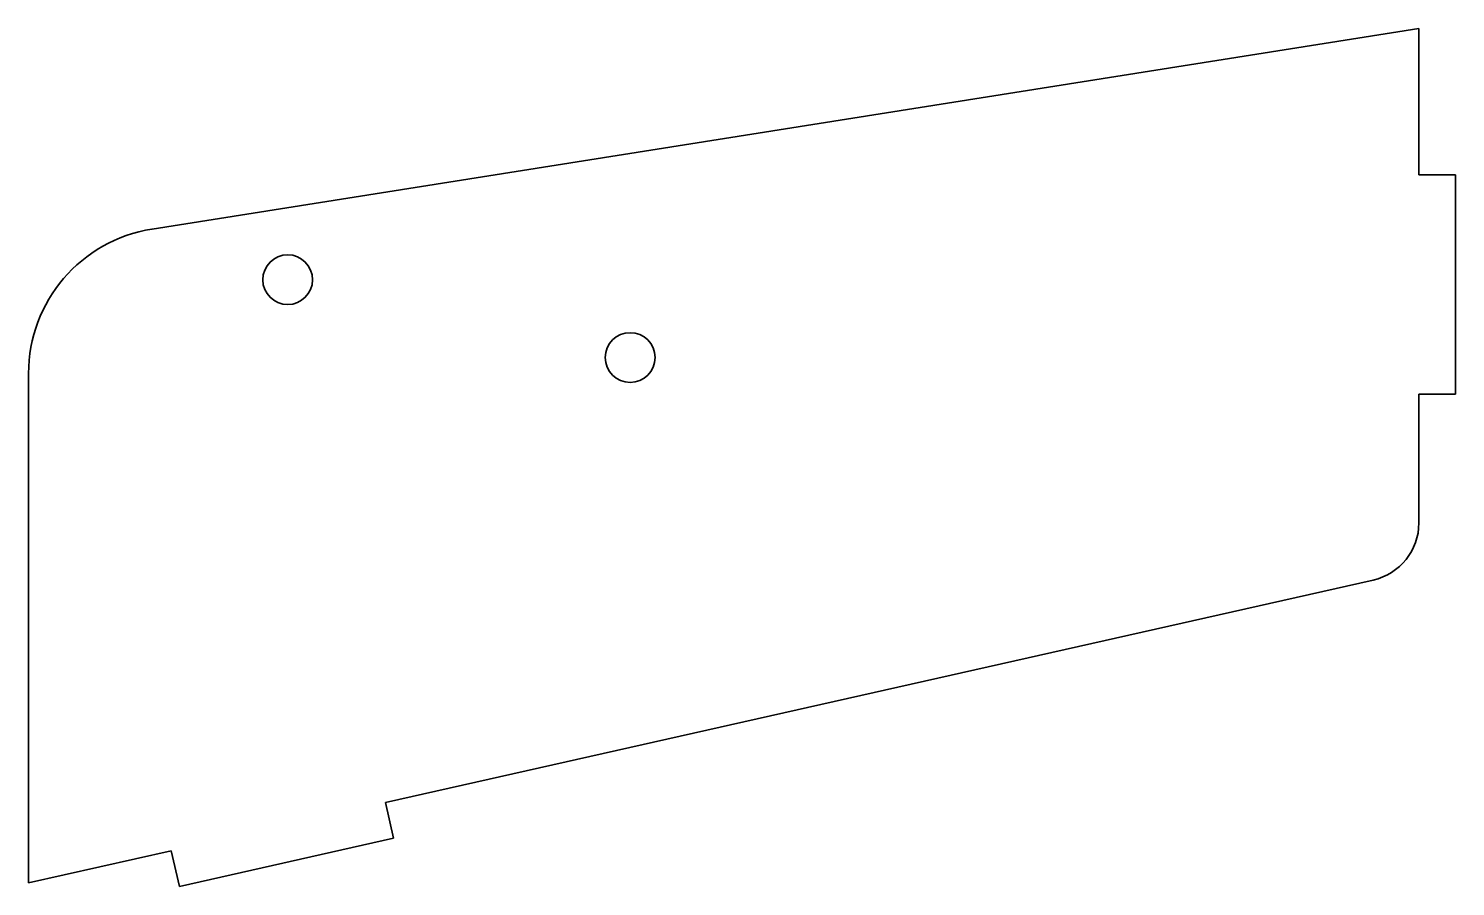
# Model space of a CAD drawing. Header units: millimetres. Extents: x 0 to 97.5, y 0 to 58.6.
import ezdxf

# ---------------------------------------------------------------- set-up
doc = ezdxf.new("R2010")
doc.units = ezdxf.units.MM
doc.layers.add('SIMUMAK Visible (ISO)', color=7, linetype='Continuous', lineweight=35)

# ---------------------------------------------------------------- blocks, each defined once
blk = doc.blocks.new('FM-AUT-V004-CARR-01_Sheet_4_VIEW12')
at = {"layer": 'SIMUMAK Visible (ISO)'}
for p, q in [((46.25, 29.325), (-40.314, 15.614)), ((46.25, 19.325), (46.25, 29.325)), ((46.25, 19.325), (48.75, 19.325)), ((48.75, 19.325), (48.75, 4.325)), ((-48.75, 5.737), (-48.75, -29.084)), ((48.75, 4.325), (46.25, 4.325)), ((46.25, -4.476), (46.25, 4.325)), ((-24.362, -23.588), (43.129, -8.378)), ((-24.362, -23.588), (-23.812, -26.027)), ((-23.812, -26.027), (-38.445, -29.325)), ((-48.75, -29.084), (-38.995, -26.886)), ((-38.445, -29.325), (-38.995, -26.886))]:
    blk.add_line(p, q, dxfattribs=at)
for centre in [(-31.043, 12.155), (-7.64, 6.832)]:
    blk.add_circle(centre, 1.7, dxfattribs=at)
at = {"layer": 'SIMUMAK Visible (ISO)', "extrusion": (0, 0, -1)}
for centre, radius, start, end in [((38.75, 5.737), 10, 0, 81), ((-42.25, -4.476), 4, 180, 257.3)]:
    blk.add_arc(centre, radius, start, end, dxfattribs=at)

msp = doc.modelspace()

# ---------------------------------------------------------------- block references
msp.add_blockref('FM-AUT-V004-CARR-01_Sheet_4_VIEW12', (48.75, 29.325))

doc.saveas('drawing.dxf')
